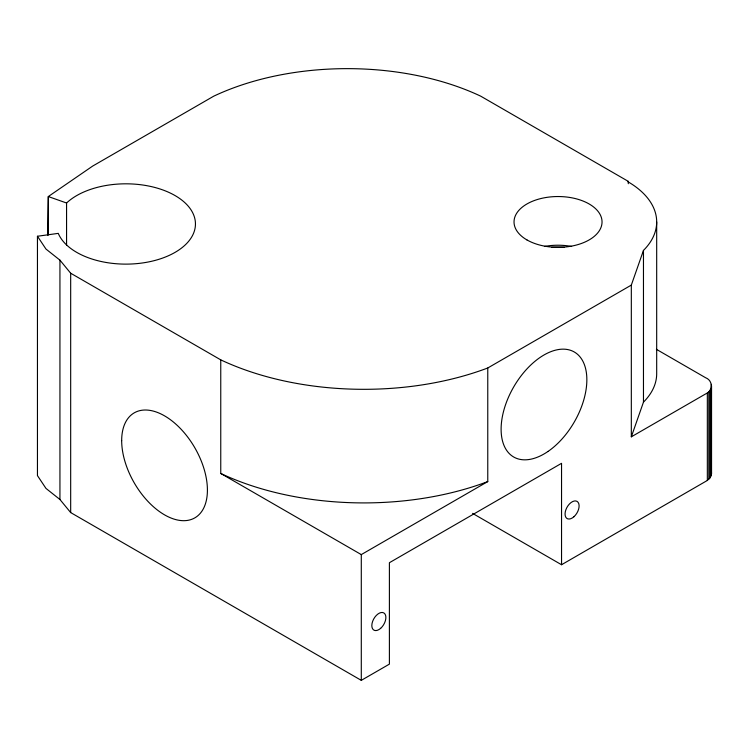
<?xml version="1.0" encoding="UTF-8"?>
<svg xmlns="http://www.w3.org/2000/svg" width="749" height="749" viewBox="0 0 749 749"><rect width="100%" height="100%" fill="white"/><g stroke="black" fill="none" stroke-linecap="round" stroke-linejoin="round"><path stroke-width="1.12" d="M47.618 235.064L48.301 196.547L92.726 166.044L213.727 96.181A210.684 121.638 0 0 1 480.736 96.181L628.299 181.37L628.299 183.711M656.405 349.324L705.586 377.721C713.16 380.511 713.16 391.165 705.586 393.946L631.323 436.826L631.323 285.097L643.466 250.419A98.653 56.961 0 0 0 627.793 181.661L628.299 181.37M472.572 513.374L561.544 564.737L707.337 480.455L709.996 477.871L711.55 473.462L711.55 385.838M631.323 436.826L643.466 402.147A98.653 56.961 0 0 0 656.686 373.667L656.686 221.938M48.301 235.083L48.301 196.547L66.567 203.007A69.563 40.156 0 0 1 176.324 196.313A69.563 40.156 0 0 1 159.116 259.248A69.563 40.156 0 0 1 58.263 233.37L37.45 236.253L45.97 249.052L59.939 260.146L70.678 273.226L220.758 359.866A226.245 130.626 0 0 0 487.768 367.984L631.323 285.097M220.758 359.866L220.758 473.462L361.29 554.597L487.768 481.579L487.768 367.984M37.45 236.253L37.45 475.606L45.97 488.404L59.939 499.499L70.678 512.578L361.29 680.354L389.396 664.129L389.396 562.714L561.544 463.322L561.544 564.737M711.372 471.954L711.55 473.462M711.372 384.331L711.372 474.969M710.857 388.815L710.857 476.448M709.996 390.238L709.996 477.871M708.816 391.587L708.816 479.22M707.337 392.832L707.337 480.455M643.466 250.419L643.466 402.147M361.29 554.597L361.29 680.354M70.678 273.226L70.678 512.578M66.567 203.007L66.567 245.035M59.939 260.146L59.939 499.499M487.768 481.579A226.245 130.626 0 0 1 220.758 473.462M544.439 246.458A44.004 25.41 0 0 1 571.618 246.458M551.639 247.357A40.802 23.556 0 0 1 564.418 247.357M121.675 440.599A60.622 35.006 60 0 0 185.977 520.592A60.622 35.006 60 0 0 185.977 434.851A60.622 35.006 60 0 0 121.675 440.599M573.903 516.763A9.934 5.739 -60 0 0 577.048 501.371A9.934 5.739 -60 0 0 565.298 511.792A9.934 5.739 -60 0 0 573.903 516.763M380.67 628.317A9.934 5.739 -60 0 0 383.825 612.925A9.934 5.739 -60 0 0 372.066 623.355A9.934 5.739 -60 0 0 380.67 628.317M526.912 239.905A44.004 25.41 0 0 0 600.539 228.52A44.004 25.41 0 0 0 546.639 197.399A44.004 25.41 0 0 0 526.912 239.905M548.062 451.413A60.622 35.006 -60 0 0 578.893 355.616A60.622 35.006 -60 0 0 504.976 406.464A60.622 35.006 -60 0 0 548.062 451.413"/></g></svg>
